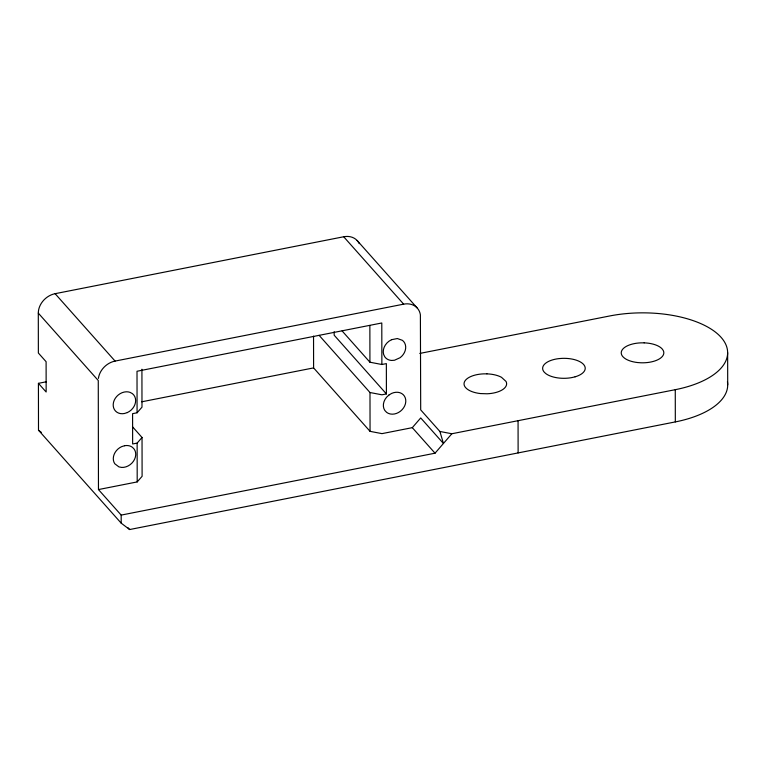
<?xml version="1.0" encoding="UTF-8"?>
<svg xmlns="http://www.w3.org/2000/svg" width="766" height="766" viewBox="0 0 766 766"><rect width="100%" height="100%" fill="white"/><g stroke="black" fill="none" stroke-linecap="round" stroke-linejoin="round"><path stroke-width="1.15" d="M313.543 336.13L313.6 367.9L370.055 431.344L381.985 433.633L412.309 427.658L420.716 417.939L443.437 443.476L439.904 431.469L420.697 409.877L420.39 314.874A18.25 14.88 -41.7 0 0 403.663 304.159L343.695 236.761L55.114 293.684A18.25 14.88 -41.7 0 0 38.3 313.122L38.367 353.021L46.104 361.715L46.152 392.02L38.424 383.335L46.477 381.746M38.3 313.122L98.268 380.52L98.46 489.56L121.181 515.097L435.031 453.194L451.844 433.757L675.267 389.683A85.17 39.985 -0.1 0 0 721.074 337.327A85.17 39.985 -0.1 0 0 609.679 315.975L419.816 353.423M132.499 426.758L142.036 437.482L137.133 443.093L132.642 443.974L132.585 413.669L137.076 412.778L141.988 407.167L141.921 369.212M98.46 489.56L137.2 481.919L142.103 476.308L142.036 437.482M98.412 378.385A18.25 14.88 -41.7 0 1 115.082 361.083L403.663 304.159M141.758 401.796L313.6 367.9M342.105 330.931L369.93 362.213L381.87 364.501L386.361 363.611L386.409 393.925L381.918 394.806L369.988 392.518L319.096 335.326M38.424 383.335L38.501 430.214L121.191 523.149L129.626 529.545L675.325 421.913A85.17 39.985 -0.1 0 0 727.422 381.707M439.904 431.469L451.844 433.757M38.501 430.214L41.316 432.35M357.071 240.438L417.039 307.827M386.409 393.925L334.177 335.211L334.168 331.716M412.309 427.658L435.031 453.194M55.114 293.684L115.082 361.083M128.037 527.755L129.626 529.545M727.643 352.609L727.7 384.838M675.267 389.683L675.325 421.913M518.065 420.697L518.122 452.926M381.87 364.501L381.794 322.984L137.009 371.261L137.076 412.778M369.863 325.435L369.93 362.213M369.988 392.518L370.055 431.344M137.133 443.093L137.2 481.919M121.181 515.097L121.191 523.149M343.695 236.761A18.25 14.88 -41.7 0 1 359.273 243.645M388.937 395.017L386.619 397.181A12.17 9.92 -41.7 0 0 384.858 410.499L386.648 412.376A12.17 9.92 -41.7 0 0 405.425 403.845A12.17 9.92 -41.7 0 0 391.646 393.408L388.937 395.017M391.55 339.692L388.85 341.301A12.17 9.92 -41.7 0 0 383.632 354.419L384.762 356.784A12.17 9.92 -41.7 0 0 391.589 360.451L394.5 360.24L400.111 357.693A12.17 9.92 -41.7 0 0 402.409 340.334L397.363 338.543L391.55 339.692M127.347 412.568L124.437 413.506A12.17 9.92 -41.7 0 1 113.569 402.121A12.17 9.92 -41.7 0 1 130.019 392.345L132.346 393.6A12.17 9.92 -41.7 0 1 127.347 412.568M124.504 445.735L121.593 446.674A12.17 9.92 -41.7 0 0 114.795 463.765L118.912 466.887L121.622 467.423A12.17 9.92 -41.7 0 0 133.437 461.256A12.17 9.92 -41.7 0 0 134.232 449.192L132.441 447.315A12.17 9.92 -41.7 0 0 124.504 445.735M575.103 376.815L572.125 377.533A21.295 9.996 -0.1 0 1 545.804 373.588L544.281 372.199A21.295 9.996 -0.1 0 1 558.902 358.612L562.206 358.364A21.295 9.996 -0.1 0 1 584.161 365.181A21.295 9.996 -0.1 0 1 575.103 376.815M644.149 342.852L640.807 342.862A21.295 9.996 -0.1 0 0 622.882 356.697L624.405 358.086A21.295 9.996 -0.1 0 0 637.609 362.548L640.912 362.787A21.295 9.996 -0.1 0 0 663.222 350.435L662.178 348.942A21.295 9.996 -0.1 0 0 644.149 342.852M486.946 373.856L483.605 373.865A21.295 9.996 -0.1 0 0 465.68 387.701L467.203 389.09A21.295 9.996 -0.1 0 0 480.406 393.561L487.052 393.781A21.295 9.996 -0.1 0 0 506.02 381.439L501.481 377.293A21.295 9.996 -0.1 0 0 486.946 373.856"/></g></svg>
